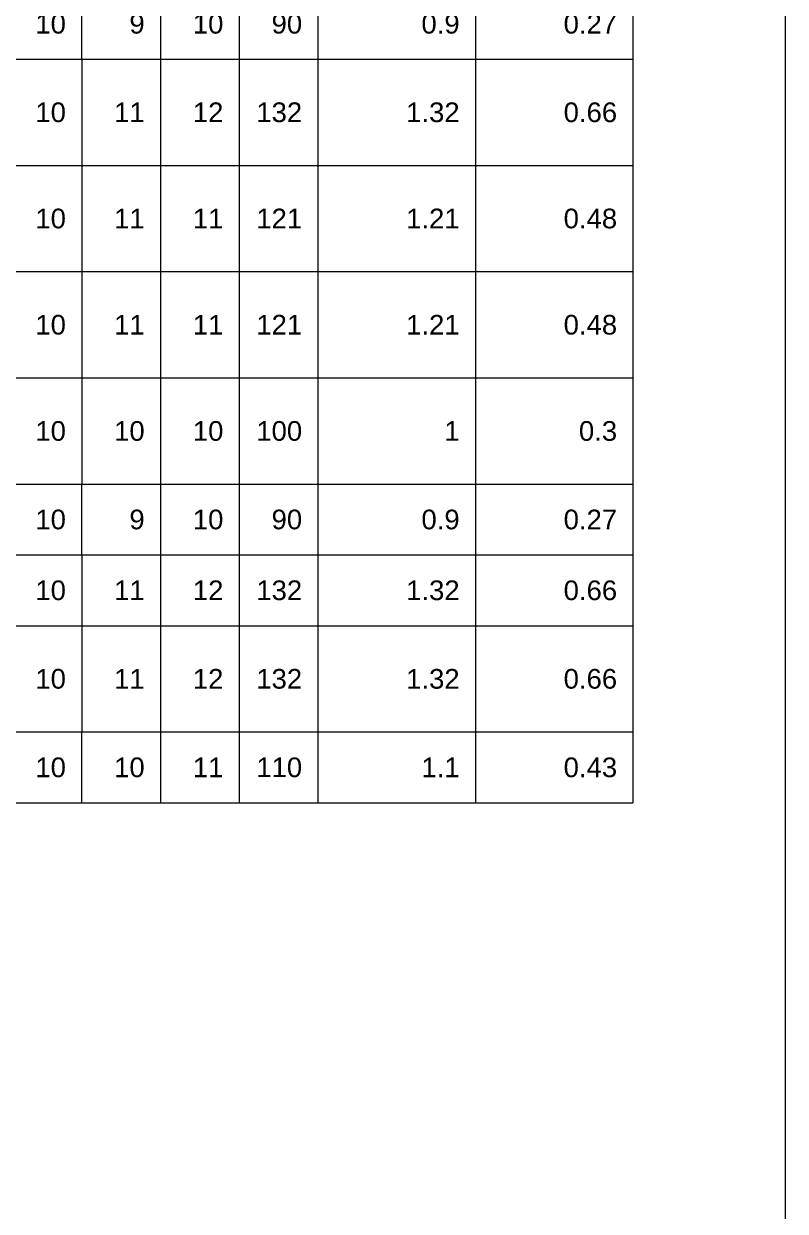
# Model space of a CAD drawing. Header units: millimetres. Extents: x -211477 to 1328726, y -15421 to 98394.
# Drawn here: x -115286 to -110451, y 75003 to 82548 of the extents above; entities that cross this region are included whole.
import ezdxf
from ezdxf.enums import TextEntityAlignment as Align

# ---------------------------------------------------------------- set-up
doc = ezdxf.new("R2010")
doc.units = ezdxf.units.MM
doc.header["$MEASUREMENT"] = 0
for name, color, linetype, lineweight in [('kata_net khung', 3, 'Continuous', 20), ('kata_text', 7, 'Continuous', 30), ('NDC_FRAME', 7, 'Continuous', 18), ('NDC_S_DIM', 1, 'Continuous', 9), ('NDC_S_VN TEXT', 7, 'Continuous', 20)]:
    doc.layers.add(name, color=color, linetype=linetype, lineweight=lineweight)
doc.styles.add('ARIAL', font='arial.ttf', dxfattribs={"width": 0.8})
doc.styles.add('kata_text', font='arial.ttf', dxfattribs={"width": 0.8})

# ---------------------------------------------------------------- blocks, each defined once
blk = doc.blocks.new('dang60')
at = {"layer": 'kata_net khung'}
for p, q in [((10405, 0), (10405, -900)), ((11405, 0), (11405, -900)), ((12405, 0), (12405, -900)), ((13405, 0), (13405, -900)), ((15405, 0), (15405, -900)), ((17405, 0), (17405, -900)), ((1405, -900), (17405, -900))]:
    blk.add_line(p, q, dxfattribs=at)
at = {"layer": 'kata_text', "style": 'kata_text'}
blk.add_attdef('003', text='', height=200, rotation=90, dxfattribs=at).set_placement((3205, -450), align=Align.BOTTOM_CENTER)
for tag, p in [('002', (3355, -225)), ('006', (6319, -225))]:
    blk.add_attdef(tag, text='', height=200, dxfattribs=at).set_placement(p, align=Align.TOP_LEFT)
blk.add_attdef('005', text='', height=200, rotation=90, dxfattribs=at).set_placement((5768, -450), align=Align.TOP_CENTER)
for tag, p in [('001', (2205, -450)), ('007', (8205, -450)), ('008', (10205, -450)), ('009', (11205, -450)), ('010', (12205, -450)), ('011', (13205, -450)), ('012', (15205, -450)), ('013', (17205, -450))]:
    blk.add_attdef(tag, text='', height=250, dxfattribs=at).set_placement(p, align=Align.MIDDLE_RIGHT)
blk.add_attdef('004', text='', height=200, dxfattribs=at).set_placement((4899, -750), align=Align.BOTTOM_CENTER)
blk = doc.blocks.new('dang61')
at = {"layer": 'kata_net khung'}
for p, q in [((10405.3, 0), (10405.3, -1350)), ((11405.3, 0), (11405.3, -1350)), ((12405.3, 0), (12405.3, -1350)), ((13405.3, 0), (13405.3, -1350)), ((15405.3, 0), (15405.3, -1350)), ((17405.3, 0), (17405.3, -1350)), ((1405.3, -1350), (17405.3, -1350))]:
    blk.add_line(p, q, dxfattribs=at)
at = {"layer": 'kata_text', "style": 'kata_text'}
for tag, p in [('003', (3780.3, -226.8)), ('004', (4530.3, -226.8)), ('005', (5280.3, -226.8)), ('006', (6030.3, -226.8))]:
    blk.add_attdef(tag, text='', height=200, dxfattribs=at).set_placement(p, align=Align.MIDDLE_CENTER)
for tag, p in [('001', (2205.3, -675)), ('009', (8205.3, -675)), ('010', (10205.3, -675)), ('011', (11205.3, -675)), ('012', (12205.3, -675)), ('013', (13205.3, -674.7)), ('014', (15205.3, -675)), ('015', (17205.3, -675))]:
    blk.add_attdef(tag, text='', height=250, dxfattribs=at).set_placement(p, align=Align.MIDDLE_RIGHT)
for tag, p in [('002', (3196.3, -882.7)), ('007', (6616.3, -882.7))]:
    blk.add_attdef(tag, text='', height=200, rotation=90, dxfattribs=at).set_placement(p, align=Align.MIDDLE_CENTER)
blk.add_attdef('008', text='', height=150, rotation=90, dxfattribs=at).set_placement((4322.1, -794.3), align=Align.MIDDLE_RIGHT)
blk = doc.blocks.new('dang62')
at = {"layer": 'kata_net khung'}
for p, q in [((10405.3, 0), (10405.3, -1350)), ((11405.3, 0), (11405.3, -1350)), ((12405.3, 0), (12405.3, -1350)), ((13405.3, 0), (13405.3, -1350)), ((15405.3, 0), (15405.3, -1350)), ((17405.3, 0), (17405.3, -1350)), ((1405.3, -1350), (17405.3, -1350))]:
    blk.add_line(p, q, dxfattribs=at)
at = {"layer": 'kata_text', "style": 'kata_text'}
for tag, p in [('003', (3780.3, -226.8)), ('004', (4530.3, -226.8)), ('005', (5280.3, -226.8)), ('006', (6030.3, -226.8))]:
    blk.add_attdef(tag, text='', height=200, dxfattribs=at).set_placement(p, align=Align.MIDDLE_CENTER)
for tag, p in [('001', (2205.3, -675)), ('008', (8205.3, -675)), ('009', (10205.3, -675)), ('010', (11205.3, -675)), ('011', (12205.3, -675)), ('012', (13205.3, -674.7)), ('013', (15205.3, -675)), ('014', (17205.3, -675))]:
    blk.add_attdef(tag, text='', height=250, dxfattribs=at).set_placement(p, align=Align.MIDDLE_RIGHT)
blk.add_attdef('002', text='', height=200, rotation=90, dxfattribs=at).set_placement((3196.3, -882.7), align=Align.MIDDLE_CENTER)
blk.add_attdef('007', text='', height=150, rotation=90, dxfattribs=at).set_placement((4322.1, -794.3), align=Align.MIDDLE_RIGHT)
blk = doc.blocks.new('dang62a')
at = {"layer": 'kata_net khung'}
for p, q in [((10405.3, 0), (10405.3, -1350)), ((11405.3, 0), (11405.3, -1350)), ((12405.3, 0), (12405.3, -1350)), ((13405.3, 0), (13405.3, -1350)), ((15405.3, 0), (15405.3, -1350)), ((17405.3, 0), (17405.3, -1350)), ((1405.3, -1350), (17405.3, -1350))]:
    blk.add_line(p, q, dxfattribs=at)
at = {"layer": 'kata_text', "style": 'kata_text'}
for tag, p in [('003', (3780.3, -226.8)), ('004', (4530.3, -226.8)), ('005', (5280.3, -226.8)), ('006', (6030.3, -226.8))]:
    blk.add_attdef(tag, text='', height=200, dxfattribs=at).set_placement(p, align=Align.MIDDLE_CENTER)
for tag, p in [('001', (2205.3, -675)), ('008', (8205.3, -675)), ('009', (10205.3, -675)), ('010', (11205.3, -675)), ('011', (12205.3, -675)), ('012', (13205.3, -674.7)), ('013', (15205.3, -675)), ('014', (17205.3, -675))]:
    blk.add_attdef(tag, text='', height=250, dxfattribs=at).set_placement(p, align=Align.MIDDLE_RIGHT)
blk.add_attdef('002', text='', height=200, rotation=90, dxfattribs=at).set_placement((3196.3, -882.7), align=Align.MIDDLE_CENTER)
blk.add_attdef('007', text='', height=150, rotation=90, dxfattribs=at).set_placement((4322.1, -794.3), align=Align.MIDDLE_RIGHT)
blk = doc.blocks.new('dang63')
at = {"layer": 'kata_net khung'}
for p, q in [((10405.3, 0), (10405.3, -1350)), ((11405.3, 0), (11405.3, -1350)), ((12405.3, 0), (12405.3, -1350)), ((13405.3, 0), (13405.3, -1350)), ((15405.3, 0), (15405.3, -1350)), ((17405.3, 0), (17405.3, -1350)), ((1405.3, -1350), (17405.3, -1350))]:
    blk.add_line(p, q, dxfattribs=at)
at = {"layer": 'kata_text', "style": 'kata_text'}
for tag, p in [('002', (3780.3, -226.8)), ('003', (4530.3, -226.8)), ('004', (5280.3, -226.8)), ('005', (6030.3, -226.8))]:
    blk.add_attdef(tag, text='', height=200, dxfattribs=at).set_placement(p, align=Align.MIDDLE_CENTER)
for tag, p in [('001', (2205.3, -675)), ('007', (8205.3, -675)), ('008', (10205.3, -675)), ('009', (11205.3, -675)), ('010', (12205.3, -675)), ('011', (13205.3, -674.7)), ('012', (15205.3, -675)), ('013', (17205.3, -675))]:
    blk.add_attdef(tag, text='', height=250, dxfattribs=at).set_placement(p, align=Align.MIDDLE_RIGHT)
blk.add_attdef('006', text='', height=150, rotation=90, dxfattribs=at).set_placement((4322.1, -794.3), align=Align.MIDDLE_RIGHT)
blk = doc.blocks.new('dang64')
at = {"layer": 'kata_net khung'}
for p, q in [((10405, 0), (10405, -900)), ((11405, 0), (11405, -900)), ((12405, 0), (12405, -900)), ((13405, 0), (13405, -900)), ((15405, 0), (15405, -900)), ((17405, 0), (17405, -900)), ((1405, -900), (17405, -900))]:
    blk.add_line(p, q, dxfattribs=at)
at = {"layer": 'kata_text', "style": 'kata_text'}
for tag, p in [('003', (2981, -434)), ('005', (6728, -434)), ('002', (3536, -606))]:
    blk.add_attdef(tag, text='', height=200, rotation=90, dxfattribs=at).set_placement(p, align=Align.MIDDLE_CENTER)
for tag, p in [('004', (4938, -305)), ('006', (5977, -606))]:
    blk.add_attdef(tag, text='', height=200, dxfattribs=at).set_placement(p, align=Align.MIDDLE_CENTER)
for tag, p in [('001', (2205, -450)), ('007', (8205, -450)), ('008', (10205, -450)), ('009', (11205, -450)), ('010', (12205, -450)), ('011', (13205, -450)), ('012', (15205, -450)), ('013', (17205, -450))]:
    blk.add_attdef(tag, text='', height=250, dxfattribs=at).set_placement(p, align=Align.MIDDLE_RIGHT)
blk = doc.blocks.new('dang65')
at = {"layer": 'kata_net khung'}
for p, q in [((10405.3, 0), (10405.3, -900)), ((11405.3, 0), (11405.3, -900)), ((12405.3, 0), (12405.3, -900)), ((13405.3, 0), (13405.3, -900)), ((15405.3, 0), (15405.3, -900)), ((17405.3, 0), (17405.3, -900)), ((1405.3, -900), (17405.3, -900))]:
    blk.add_line(p, q, dxfattribs=at)
at = {"layer": 'kata_text', "style": 'kata_text'}
for tag, height, p in [('008', 150, (4327.4, -115.5)), ('003', 200, (4031.1, -356.1)), ('001', 250, (2205.3, -450)), ('009', 250, (8205.3, -450)), ('010', 250, (10205.3, -450)), ('011', 250, (11205.3, -450)), ('012', 250, (12205.3, -450)), ('013', 250, (13205.3, -449.7)), ('014', 250, (15205.3, -450)), ('015', 250, (17205.3, -450))]:
    blk.add_attdef(tag, text='', height=height, dxfattribs=at).set_placement(p, align=Align.MIDDLE_RIGHT)
for tag, rotation, p in [('002', 90, (3196.3, -231.6)), ('004', 322, (4502.8, -779.1))]:
    blk.add_attdef(tag, text='', height=200, rotation=rotation, dxfattribs=at).set_placement(p, align=Align.MIDDLE_RIGHT)
blk.add_attdef('005', text='', height=200, dxfattribs=at).set_placement((5059.8, -550), align=Align.MIDDLE_CENTER)
blk.add_attdef('006', text='', height=200, rotation=16, dxfattribs=at).set_placement((5835.5, -661.5), align=Align.BOTTOM_CENTER)
blk.add_attdef('007', text='', height=200, dxfattribs=at).set_placement((6238.1, -436.1), align=Align.MIDDLE_LEFT)
blk = doc.blocks.new('dang65a')
at = {"layer": 'kata_net khung'}
for p, q in [((10405.3, 0), (10405.3, -1350)), ((11405.3, 0), (11405.3, -1350)), ((12405.3, 0), (12405.3, -1350)), ((13405.3, 0), (13405.3, -1350)), ((15405.3, 0), (15405.3, -1350)), ((17405.3, 0), (17405.3, -1350)), ((1405.3, -1350), (17405.3, -1350))]:
    blk.add_line(p, q, dxfattribs=at)
at = {"layer": 'kata_text', "style": 'kata_text'}
blk.add_attdef('006', text='', height=200, rotation=26, dxfattribs=at).set_placement((5825.3, -311.6), align=Align.BOTTOM_CENTER)
blk.add_attdef('007', text='', height=200, dxfattribs=at).set_placement((6204.3, -379.3), align=Align.MIDDLE_LEFT)
blk.add_attdef('004', text='', height=200, rotation=38, dxfattribs=at).set_placement((4440.6, -387), align=Align.MIDDLE_RIGHT)
blk.add_attdef('005', text='', height=200, dxfattribs=at).set_placement((5105.3, -544.4), align=Align.MIDDLE_CENTER)
for tag, height, p in [('001', 250, (2205.3, -675)), ('009', 250, (8205.3, -675)), ('010', 250, (10205.3, -675)), ('011', 250, (11205.3, -675)), ('012', 250, (12205.3, -675)), ('013', 250, (13205.3, -674.7)), ('014', 250, (15205.3, -675)), ('015', 250, (17205.3, -675)), ('008', 150, (4615.1, -815.5)), ('003', 200, (4031.1, -1056.1))]:
    blk.add_attdef(tag, text='', height=height, dxfattribs=at).set_placement(p, align=Align.MIDDLE_RIGHT)
blk.add_attdef('002', text='', height=200, rotation=90, dxfattribs=at).set_placement((3196.3, -1051.1), align=Align.MIDDLE_CENTER)
blk = doc.blocks.new('dang66')
at = {"layer": 'kata_net khung'}
for p, q in [((10405, 0), (10405, -900)), ((11405, 0), (11405, -900)), ((12405, 0), (12405, -900)), ((13405, 0), (13405, -900)), ((15405, 0), (15405, -900)), ((17405, 0), (17405, -900)), ((1405, -900), (17405, -900))]:
    blk.add_line(p, q, dxfattribs=at)
at = {"layer": 'kata_text', "style": 'kata_text'}
for tag, p in [('003', (3205, -450)), ('007', (5843, -450))]:
    blk.add_attdef(tag, text='', height=200, rotation=90, dxfattribs=at).set_placement(p, align=Align.BOTTOM_CENTER)
blk.add_attdef('002', text='', height=200, dxfattribs=at).set_placement((3355, -225), align=Align.TOP_LEFT)
blk.add_attdef('006', text='', height=200, dxfattribs=at).set_placement((6443, -225), align=Align.TOP_RIGHT)
blk.add_attdef('005', text='', height=200, rotation=90, dxfattribs=at).set_placement((6668, -450), align=Align.TOP_CENTER)
for tag, p in [('001', (2205, -450)), ('008', (8205, -450)), ('009', (10205, -450)), ('010', (11205, -450)), ('011', (12205, -450)), ('012', (13205, -450)), ('013', (15205, -450)), ('014', (17205, -450))]:
    blk.add_attdef(tag, text='', height=250, dxfattribs=at).set_placement(p, align=Align.MIDDLE_RIGHT)
blk.add_attdef('004', text='', height=200, dxfattribs=at).set_placement((4899, -750), align=Align.BOTTOM_CENTER)

msp = doc.modelspace()

# ---------------------------------------------------------------- linework, layer by layer
at = {"layer": 'NDC_FRAME'}
msp.add_line((-110451.1, 97456.8), (-110451.1, 67456.8), dxfattribs=at)

# ---------------------------------------------------------------- block references
at = {"layer": 'NDC_S_DIM'}
ref = msp.add_blockref('dang60', (-120121.1, 82773.4), dxfattribs=dict(at, xscale=0.5, yscale=0.5, zscale=0.5))
ref.add_attrib('008', '10', dxfattribs={"layer": 'NDC_S_VN TEXT', "height": 125, "style": 'ARIAL'}).set_placement((-115018.4, 82548.4), align=Align.MIDDLE_RIGHT)
ref.add_attrib('009', '9', dxfattribs={"layer": 'NDC_S_VN TEXT', "height": 125, "style": 'ARIAL'}).set_placement((-114518.4, 82548.4), align=Align.MIDDLE_RIGHT)
ref.add_attrib('010', '10', dxfattribs={"layer": 'NDC_S_VN TEXT', "height": 125, "style": 'ARIAL'}).set_placement((-114018.4, 82548.4), align=Align.MIDDLE_RIGHT)
ref.add_attrib('011', '90', dxfattribs={"layer": 'NDC_S_VN TEXT', "height": 125, "style": 'ARIAL'}).set_placement((-113518.4, 82548.5), align=Align.MIDDLE_RIGHT)
ref.add_attrib('012', '0.9', dxfattribs={"layer": 'NDC_S_VN TEXT', "height": 125, "style": 'ARIAL'}).set_placement((-112518.4, 82548.4), align=Align.MIDDLE_RIGHT)
ref.add_attrib('013', '0.27', dxfattribs={"layer": 'NDC_S_VN TEXT', "height": 125, "style": 'ARIAL'}).set_placement((-111518.4, 82548.4), align=Align.MIDDLE_RIGHT)
ref = msp.add_blockref('dang61', (-120121.1, 82323.4), dxfattribs=dict(at, xscale=0.5, yscale=0.5, zscale=0.5))
ref.add_attrib('010', '10', dxfattribs={"layer": 'NDC_S_VN TEXT', "height": 125, "style": 'ARIAL'}).set_placement((-115018.4, 81985.9), align=Align.MIDDLE_RIGHT)
ref.add_attrib('011', '11', dxfattribs={"layer": 'NDC_S_VN TEXT', "height": 125, "style": 'ARIAL'}).set_placement((-114518.4, 81985.9), align=Align.MIDDLE_RIGHT)
ref.add_attrib('012', '12', dxfattribs={"layer": 'NDC_S_VN TEXT', "height": 125, "style": 'ARIAL'}).set_placement((-114018.4, 81985.9), align=Align.MIDDLE_RIGHT)
ref.add_attrib('013', '132', dxfattribs={"layer": 'NDC_S_VN TEXT', "height": 125, "style": 'ARIAL'}).set_placement((-113518.4, 81986), align=Align.MIDDLE_RIGHT)
ref.add_attrib('014', '1.32', dxfattribs={"layer": 'NDC_S_VN TEXT', "height": 125, "style": 'ARIAL'}).set_placement((-112518.4, 81985.9), align=Align.MIDDLE_RIGHT)
ref.add_attrib('015', '0.66', dxfattribs={"layer": 'NDC_S_VN TEXT', "height": 125, "style": 'ARIAL'}).set_placement((-111518.4, 81985.9), align=Align.MIDDLE_RIGHT)
ref = msp.add_blockref('dang62', (-120121.1, 81648.4), dxfattribs=dict(at, xscale=0.5, yscale=0.5, zscale=0.5))
ref.add_attrib('009', '10', dxfattribs={"layer": 'NDC_S_VN TEXT', "height": 125, "style": 'ARIAL'}).set_placement((-115018.4, 81310.9), align=Align.MIDDLE_RIGHT)
ref.add_attrib('010', '11', dxfattribs={"layer": 'NDC_S_VN TEXT', "height": 125, "style": 'ARIAL'}).set_placement((-114518.4, 81310.9), align=Align.MIDDLE_RIGHT)
ref.add_attrib('011', '11', dxfattribs={"layer": 'NDC_S_VN TEXT', "height": 125, "style": 'ARIAL'}).set_placement((-114018.4, 81310.9), align=Align.MIDDLE_RIGHT)
ref.add_attrib('012', '121', dxfattribs={"layer": 'NDC_S_VN TEXT', "height": 125, "style": 'ARIAL'}).set_placement((-113518.4, 81311), align=Align.MIDDLE_RIGHT)
ref.add_attrib('013', '1.21', dxfattribs={"layer": 'NDC_S_VN TEXT', "height": 125, "style": 'ARIAL'}).set_placement((-112518.4, 81310.9), align=Align.MIDDLE_RIGHT)
ref.add_attrib('014', '0.48', dxfattribs={"layer": 'NDC_S_VN TEXT', "height": 125, "style": 'ARIAL'}).set_placement((-111518.4, 81310.9), align=Align.MIDDLE_RIGHT)
ref = msp.add_blockref('dang62a', (-120121.1, 80973.4), dxfattribs=dict(at, xscale=0.5, yscale=0.5, zscale=0.5))
ref.add_attrib('009', '10', dxfattribs={"layer": 'NDC_S_VN TEXT', "height": 125, "style": 'ARIAL'}).set_placement((-115018.4, 80635.9), align=Align.MIDDLE_RIGHT)
ref.add_attrib('010', '11', dxfattribs={"layer": 'NDC_S_VN TEXT', "height": 125, "style": 'ARIAL'}).set_placement((-114518.4, 80635.9), align=Align.MIDDLE_RIGHT)
ref.add_attrib('011', '11', dxfattribs={"layer": 'NDC_S_VN TEXT', "height": 125, "style": 'ARIAL'}).set_placement((-114018.4, 80635.9), align=Align.MIDDLE_RIGHT)
ref.add_attrib('012', '121', dxfattribs={"layer": 'NDC_S_VN TEXT', "height": 125, "style": 'ARIAL'}).set_placement((-113518.4, 80636), align=Align.MIDDLE_RIGHT)
ref.add_attrib('013', '1.21', dxfattribs={"layer": 'NDC_S_VN TEXT', "height": 125, "style": 'ARIAL'}).set_placement((-112518.4, 80635.9), align=Align.MIDDLE_RIGHT)
ref.add_attrib('014', '0.48', dxfattribs={"layer": 'NDC_S_VN TEXT', "height": 125, "style": 'ARIAL'}).set_placement((-111518.4, 80635.9), align=Align.MIDDLE_RIGHT)
ref = msp.add_blockref('dang63', (-120121.1, 80298.4), dxfattribs=dict(at, xscale=0.5, yscale=0.5, zscale=0.5))
ref.add_attrib('008', '10', dxfattribs={"layer": 'NDC_S_VN TEXT', "height": 125, "style": 'ARIAL'}).set_placement((-115018.4, 79960.9), align=Align.MIDDLE_RIGHT)
ref.add_attrib('009', '10', dxfattribs={"layer": 'NDC_S_VN TEXT', "height": 125, "style": 'ARIAL'}).set_placement((-114518.4, 79960.9), align=Align.MIDDLE_RIGHT)
ref.add_attrib('010', '10', dxfattribs={"layer": 'NDC_S_VN TEXT', "height": 125, "style": 'ARIAL'}).set_placement((-114018.4, 79960.9), align=Align.MIDDLE_RIGHT)
ref.add_attrib('011', '100', dxfattribs={"layer": 'NDC_S_VN TEXT', "height": 125, "style": 'ARIAL'}).set_placement((-113518.4, 79961), align=Align.MIDDLE_RIGHT)
ref.add_attrib('012', '1', dxfattribs={"layer": 'NDC_S_VN TEXT', "height": 125, "style": 'ARIAL'}).set_placement((-112518.4, 79960.9), align=Align.MIDDLE_RIGHT)
ref.add_attrib('013', '0.3', dxfattribs={"layer": 'NDC_S_VN TEXT', "height": 125, "style": 'ARIAL'}).set_placement((-111518.4, 79960.9), align=Align.MIDDLE_RIGHT)
at = {"layer": 'NDC_S_VN TEXT'}
ref = msp.add_blockref('dang65a', (-120121.1, 78723.4), dxfattribs=dict(at, xscale=0.5, yscale=0.5, zscale=0.5))
ref.add_attrib('010', '10', dxfattribs={"height": 125, "style": 'ARIAL'}).set_placement((-115018.4, 78385.9), align=Align.MIDDLE_RIGHT)
ref.add_attrib('011', '11', dxfattribs={"height": 125, "style": 'ARIAL'}).set_placement((-114518.4, 78385.9), align=Align.MIDDLE_RIGHT)
ref.add_attrib('012', '12', dxfattribs={"height": 125, "style": 'ARIAL'}).set_placement((-114018.4, 78385.9), align=Align.MIDDLE_RIGHT)
ref.add_attrib('013', '132', dxfattribs={"height": 125, "style": 'ARIAL'}).set_placement((-113518.4, 78386), align=Align.MIDDLE_RIGHT)
ref.add_attrib('014', '1.32', dxfattribs={"height": 125, "style": 'ARIAL'}).set_placement((-112518.4, 78385.9), align=Align.MIDDLE_RIGHT)
ref.add_attrib('015', '0.66', dxfattribs={"height": 125, "style": 'ARIAL'}).set_placement((-111518.4, 78385.9), align=Align.MIDDLE_RIGHT)
ref = msp.add_blockref('dang64', (-120121.1, 79623.4), dxfattribs=dict(at, xscale=0.5, yscale=0.5, zscale=0.5))
ref.add_attrib('008', '10', dxfattribs={"height": 125, "style": 'ARIAL'}).set_placement((-115018.4, 79398.4), align=Align.MIDDLE_RIGHT)
ref.add_attrib('009', '9', dxfattribs={"height": 125, "style": 'ARIAL'}).set_placement((-114518.4, 79398.4), align=Align.MIDDLE_RIGHT)
ref.add_attrib('010', '10', dxfattribs={"height": 125, "style": 'ARIAL'}).set_placement((-114018.4, 79398.4), align=Align.MIDDLE_RIGHT)
ref.add_attrib('011', '90', dxfattribs={"height": 125, "style": 'ARIAL'}).set_placement((-113518.4, 79398.5), align=Align.MIDDLE_RIGHT)
ref.add_attrib('012', '0.9', dxfattribs={"height": 125, "style": 'ARIAL'}).set_placement((-112518.4, 79398.4), align=Align.MIDDLE_RIGHT)
ref.add_attrib('013', '0.27', dxfattribs={"height": 125, "style": 'ARIAL'}).set_placement((-111518.4, 79398.4), align=Align.MIDDLE_RIGHT)
ref = msp.add_blockref('dang65', (-120121.1, 79173.4), dxfattribs=dict(at, xscale=0.5, yscale=0.5, zscale=0.5))
ref.add_attrib('010', '10', dxfattribs={"height": 125, "style": 'ARIAL'}).set_placement((-115018.4, 78948.4), align=Align.MIDDLE_RIGHT)
ref.add_attrib('011', '11', dxfattribs={"height": 125, "style": 'ARIAL'}).set_placement((-114518.4, 78948.4), align=Align.MIDDLE_RIGHT)
ref.add_attrib('012', '12', dxfattribs={"height": 125, "style": 'ARIAL'}).set_placement((-114018.4, 78948.4), align=Align.MIDDLE_RIGHT)
ref.add_attrib('013', '132', dxfattribs={"height": 125, "style": 'ARIAL'}).set_placement((-113518.4, 78948.5), align=Align.MIDDLE_RIGHT)
ref.add_attrib('014', '1.32', dxfattribs={"height": 125, "style": 'ARIAL'}).set_placement((-112518.4, 78948.4), align=Align.MIDDLE_RIGHT)
ref.add_attrib('015', '0.66', dxfattribs={"height": 125, "style": 'ARIAL'}).set_placement((-111518.4, 78948.4), align=Align.MIDDLE_RIGHT)
ref = msp.add_blockref('dang66', (-120121.1, 78048.4), dxfattribs=dict(at, xscale=0.5, yscale=0.5, zscale=0.5))
ref.add_attrib('009', '10', dxfattribs={"height": 125, "style": 'ARIAL'}).set_placement((-115018.4, 77823.4), align=Align.MIDDLE_RIGHT)
ref.add_attrib('010', '10', dxfattribs={"height": 125, "style": 'ARIAL'}).set_placement((-114518.4, 77823.4), align=Align.MIDDLE_RIGHT)
ref.add_attrib('011', '11', dxfattribs={"height": 125, "style": 'ARIAL'}).set_placement((-114018.4, 77823.4), align=Align.MIDDLE_RIGHT)
ref.add_attrib('012', '110', dxfattribs={"height": 125, "style": 'ARIAL'}).set_placement((-113518.4, 77823.5), align=Align.MIDDLE_RIGHT)
ref.add_attrib('013', '1.1', dxfattribs={"height": 125, "style": 'ARIAL'}).set_placement((-112518.4, 77823.4), align=Align.MIDDLE_RIGHT)
ref.add_attrib('014', '0.43', dxfattribs={"height": 125, "style": 'ARIAL'}).set_placement((-111518.4, 77823.4), align=Align.MIDDLE_RIGHT)

doc.saveas('drawing.dxf')
